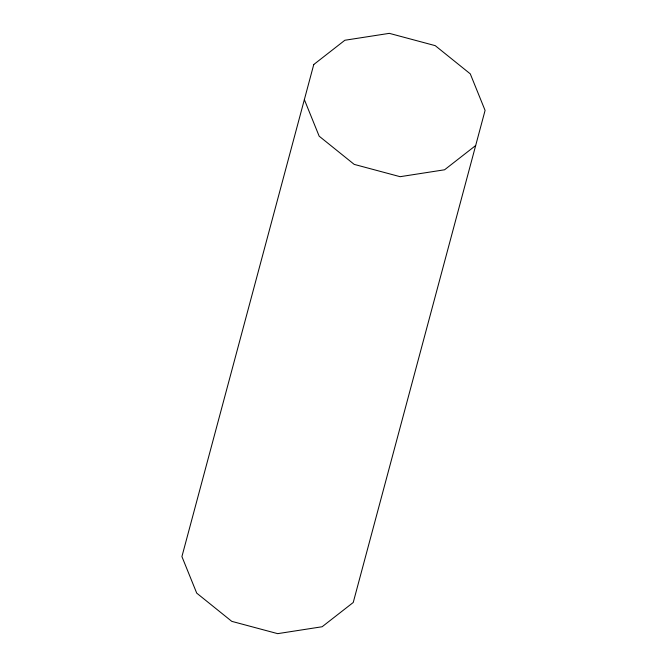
<?xml version="1.0" encoding="UTF-8"?>
<svg xmlns="http://www.w3.org/2000/svg" width="667" height="667" viewBox="0 0 667 667"><rect width="100%" height="100%" fill="white"/><g stroke="black" fill="none" stroke-linecap="round" stroke-linejoin="round"><path stroke-width="1" d="M475.671 145.531L444.572 169.785L400.117 176.688L354.21 164.39L319.168 136.185L304.36 99.625M313.765 64.516L181.916 556.586L196.723 593.138L231.774 621.352L277.672 633.65L322.136 626.747L353.235 602.484L485.084 110.414L470.277 73.862L435.226 45.648L389.328 33.35L344.864 40.253L313.765 64.516"/></g></svg>
